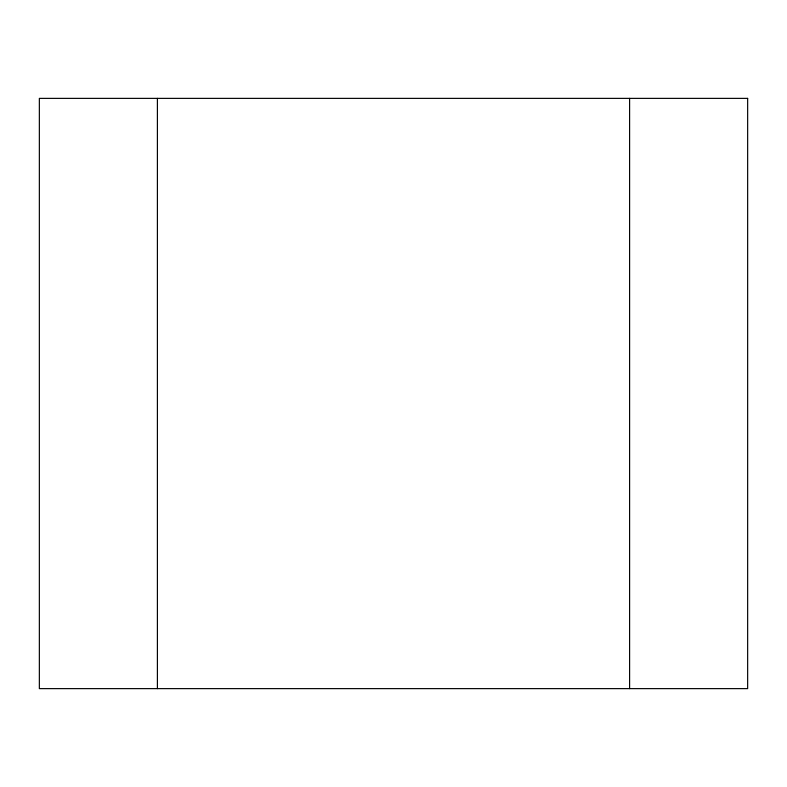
<?xml version="1.0" encoding="UTF-8"?>
<svg xmlns="http://www.w3.org/2000/svg" width="787" height="787" viewBox="0 0 787 787"><rect width="100%" height="100%" fill="white"/><g stroke="black" fill="none" stroke-linecap="round" stroke-linejoin="round"><path stroke-width="1.18" d="M629.6 98.375L629.6 688.625M157.4 98.375L157.4 688.625M747.65 98.375L39.35 98.375L39.35 688.625L747.65 688.625L747.65 98.375"/></g></svg>
